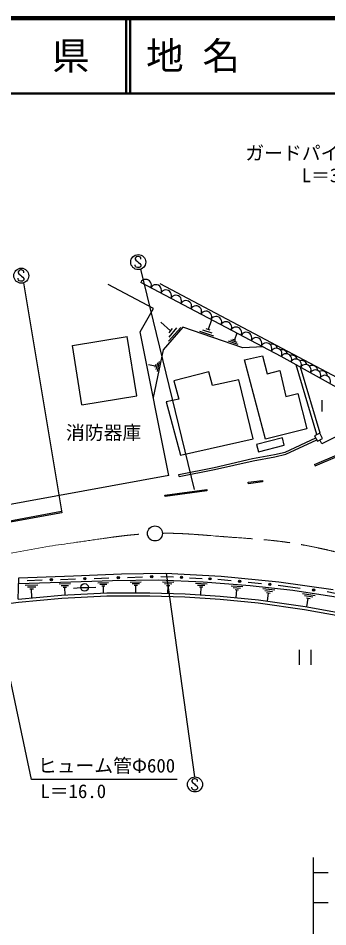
# Model space of a CAD drawing. Units: millimetres, scale not verified. Extents: x -60102783 to 680000, y -72987750 to 380000.
# Drawn here: x 353379 to 394546, y 259213 to 380000 of the extents above; entities that cross this region are included whole.
import ezdxf
from ezdxf.enums import TextEntityAlignment as Align

# ---------------------------------------------------------------- set-up
doc = ezdxf.new("R2010")
doc.units = ezdxf.units.MM
doc.header["$LTSCALE"] = 1000
doc.linetypes.add('CHAIN', pattern=[18.5, 12, -1.5, 3.5, -1.5])
for name, color, linetype, lineweight in [('M-BGD', 7, 'Continuous', 25), ('M-BMK', 2, 'CHAIN', 13), ('M-BMK-SRVR', 3, 'Continuous', 25), ('M-STR-HTXT', 7, 'Continuous', 13), ('M-STR-STR3', 7, 'Continuous', 25), ('M-STR-STRC', 7, 'Continuous', 25), ('M-TTL', 2, 'Continuous', 140), ('M-TTL-LINE', 7, 'Continuous', 50)]:
    doc.layers.add(name, color=color, linetype=linetype, lineweight=lineweight)
doc.layers.add('M-TTL-TXT', color=7, linetype='Continuous')
doc.styles.add('ＭＳ ゴシック', font='')
doc.styles.get('ＭＳ ゴシック').set_extended_font_data('MS Gothic')

msp = doc.modelspace()

# ---------------------------------------------------------------- linework, layer by layer
at = {"layer": 'M-BGD'}
for p, q in [((371349, 341415), (365350, 344591)), ((388358, 335024), (369678, 344876)), ((405123, 327226), (372265, 344700)), ((369589, 338285), (371349, 341415)), ((372352, 339577), (373632, 338457)), ((379082, 339917), (378632, 338607)), ((373403, 319213), (369589, 338285)), ((375273, 338917), (372648, 335921)), ((374982, 338897), (373382, 337057)), ((374432, 338817), (373392, 337617)), ((373872, 338727), (373392, 338177)), ((383238, 336199), (375273, 338917)), ((379382, 337727), (377512, 338367)), ((379152, 338117), (377932, 338537)), ((378912, 338507), (378352, 338707)), ((360590, 336501), (367877, 337674)), ((369149, 329776), (367877, 337674)), ((382642, 336617), (381332, 337057)), ((382482, 336897), (381632, 337177)), ((382312, 337167), (381922, 337297)), ((382432, 338147), (382122, 337237)), ((361862, 328602), (360590, 336501)), ((372648, 335921), (371329, 329582)), ((385947, 336295), (383238, 336199)), ((383447, 334564), (385883, 335093)), ((385883, 335093), (386492, 332737)), ((403839, 326395), (388358, 335024)), ((370692, 333967), (371602, 333787)), ((371642, 333977), (371552, 333587)), ((371882, 334167), (371702, 333317)), ((372122, 334347), (371852, 333047)), ((386280, 324053), (383447, 334564)), ((393103, 324641), (390358, 333908)), ((393510, 324852), (390921, 333595)), ((378727, 332988), (374069, 331773)), ((379199, 331166), (378727, 332988)), ((386492, 332737), (388160, 333161)), ((388160, 333161), (388954, 329693)), ((374069, 331773), (374744, 329343)), ((382709, 331908), (379199, 331166)), ((384599, 324079), (382709, 331908)), ((361862, 328602), (369149, 329776)), ((388954, 329693), (390542, 330090)), ((390542, 330090), (391760, 325404)), ((374744, 329343), (373057, 329006)), ((373057, 329006), (374947, 321919)), ((393757, 329220), (393757, 327720)), ((401789, 327538), (393756, 323408)), ((391760, 325404), (386280, 324053)), ((374947, 321919), (384599, 324079)), ((388516, 324202), (385063, 323328)), ((388761, 323233), (388516, 324202)), ((388880, 322309), (392934, 324199)), ((388976, 322023), (393072, 323932)), ((393484, 324838), (392789, 324478)), ((392789, 324478), (393156, 323768)), ((393156, 323768), (393852, 324127)), ((393852, 324127), (393484, 324838)), ((393756, 323408), (393498, 323945)), ((385063, 323328), (385309, 322359)), ((385309, 322359), (388761, 323233)), ((379423, 320283), (384551, 321449)), ((384551, 321449), (387437, 322002)), ((384612, 321156), (387496, 321708)), ((387437, 322002), (388880, 322309)), ((387496, 321708), (388976, 322023)), ((392767, 320659), (395796, 321946)), ((392845, 320475), (395876, 321762)), ((374726, 319362), (379423, 320283)), ((379486, 319989), (384612, 321156)), ((392767, 320659), (392845, 320475)), ((373403, 319213), (339794, 313035)), ((374784, 319067), (374726, 319362)), ((374784, 319067), (379486, 319989)), ((383976, 318307), (385844, 318565)), ((384003, 318109), (383976, 318307)), ((385872, 318367), (384003, 318109)), ((385844, 318565), (385872, 318367)), ((372877, 316613), (378452, 317352)), ((372903, 316415), (372877, 316613)), ((378478, 317154), (372903, 316415)), ((378452, 317352), (378478, 317154)), ((348391, 312481), (359157, 314457)), ((359193, 314261), (348427, 312284)), ((359157, 314457), (359193, 314261)), ((353372, 302787), (353480, 305595)), ((353480, 305595), (360728, 305873)), ((360728, 305873), (367114, 306120)), ((367114, 306120), (372963, 306244)), ((367919, 305666), (369895, 305726)), ((372364, 305802), (374045, 305716)), ((372963, 306244), (380379, 305832)), ((376145, 305609), (377825, 305524)), ((380379, 305832), (388041, 305090)), ((365919, 305214), (353450, 304805)), ((354302, 304637), (356012, 304687)), ((354582, 305257), (356558, 305318)), ((354612, 304387), (355722, 304427)), ((358842, 304787), (360332, 304837)), ((359028, 305394), (361004, 305454)), ((359112, 304577), (360082, 304607)), ((363473, 305530), (365449, 305590)), ((363982, 304957), (365392, 304997)), ((364242, 304757), (365152, 304777)), ((364492, 304547), (364912, 304557)), ((364732, 303567), (364702, 304557)), ((372098, 305296), (365919, 305214)), ((368272, 305047), (369742, 305067)), ((368532, 304837), (369492, 304847)), ((368792, 304617), (369232, 304617)), ((369022, 303587), (369012, 304617)), ((377989, 305049), (372098, 305296)), ((372572, 305077), (374082, 305017)), ((372832, 304847), (373812, 304807)), ((373082, 304607), (373532, 304587)), ((373262, 303537), (373312, 304597)), ((376962, 304887), (378492, 304827)), ((377222, 304647), (378212, 304617)), ((377482, 304407), (377932, 304397)), ((377662, 303337), (377712, 304407)), ((384210, 304555), (377989, 305049)), ((379926, 305417), (381710, 305240)), ((381712, 304557), (383232, 304437)), ((383940, 305018), (385724, 304841)), ((389895, 303937), (384210, 304555)), ((387954, 304620), (390851, 304241)), ((388041, 305090), (395250, 304061)), ((353372, 302787), (359156, 303289)), ((354912, 304137), (355432, 304157)), ((355212, 302947), (355172, 304147)), ((359156, 303289), (365175, 303590)), ((359184, 302890), (365185, 303190)), ((359372, 304357), (359822, 304367)), ((359632, 303317), (359602, 304367)), ((361712, 304287), (360722, 304177)), ((361716, 304333), (362716, 304333)), ((362712, 304337), (363712, 304347)), ((365175, 303590), (370893, 303590)), ((365185, 303190), (370888, 303190)), ((370888, 303190), (375555, 303090)), ((370893, 303590), (375574, 303489)), ((375574, 303489), (380255, 303155)), ((381962, 304307), (382952, 304227)), ((382212, 304057), (382662, 304017)), ((382352, 302967), (382442, 304037)), ((385922, 304167), (387482, 303997)), ((386172, 303907), (387182, 303797)), ((386412, 303637), (386882, 303587)), ((386532, 302517), (386652, 303617)), ((397063, 302825), (389895, 303937)), ((391192, 303537), (392862, 303277)), ((391452, 303247), (392532, 303077)), ((394471, 303767), (396377, 303376)), ((352399, 302227), (353420, 302390)), ((353420, 302390), (359184, 302890)), ((375555, 303090), (380223, 302756)), ((380223, 302756), (385290, 302290)), ((380255, 303155), (385338, 302687)), ((385290, 302290), (391459, 301389)), ((385338, 302687), (391523, 301784)), ((391702, 302947), (392202, 302867)), ((391772, 301737), (391952, 302907)), ((391459, 301389), (396126, 300556)), ((391523, 301784), (396205, 300948)), ((390784, 294027), (390784, 296027)), ((392284, 296027), (392284, 294027))]:
    msp.add_line(p, q, dxfattribs=at)
for centre, radius in [((362238, 305492), 150), ((362238, 305492), 100), ((366684, 305628), 150), ((366684, 305628), 100), ((366684, 305628), 50), ((371129, 305764), 150), ((371129, 305764), 100), ((371129, 305764), 50), ((375095, 305663), 150), ((375095, 305663), 100), ((375095, 305663), 50), ((378875, 305470), 150), ((357793, 305356), 150), ((357793, 305356), 100), ((357793, 305356), 50), ((362216, 304333), 500), ((362238, 305492), 50), ((378875, 305470), 100), ((378875, 305470), 50), ((382825, 305129), 150), ((382825, 305129), 100), ((382825, 305129), 50), ((386839, 304730), 150), ((386839, 304730), 100), ((386839, 304730), 50), ((392661, 304004), 150), ((392661, 304004), 100), ((392661, 304004), 50)]:
    msp.add_circle(centre, radius, dxfattribs=at)
for centre, radius, start, end in [((370345, 344524), 754, 332.19109, 152.19109), ((371679, 343820), 754, 332.19109, 152.19109), ((373014, 343117), 754, 332.19109, 152.19109), ((374348, 342413), 754, 332.19109, 152.19109), ((375682, 341709), 754, 332.19109, 152.19109), ((377016, 341005), 754, 332.19109, 152.19109), ((378351, 340302), 754, 332.19109, 152.19109), ((379685, 339598), 754, 332.19109, 152.19109), ((381019, 338894), 754, 332.19109, 152.19109), ((382354, 338190), 754, 332.19109, 152.19109), ((383688, 337487), 754, 332.19109, 152.19109), ((385022, 336783), 754, 332.19109, 152.19109), ((386356, 336079), 754, 332.19109, 152.19109), ((387146, 335904), 754, 15.63873, 109.91886), ((387691, 335375), 754, 332.19109, 152.19109), ((388458, 335193), 738, 14.92408, 107.53644), ((389003, 334664), 738, 330.86571, 150.86571), ((389748, 334474), 738, 14.92408, 107.06321), ((390293, 333945), 738, 330.86571, 150.86571), ((391038, 333755), 738, 14.92408, 107.06321), ((391583, 333226), 738, 330.86571, 150.86571), ((392476, 333102), 738, 4.70556, 119.74415), ((392873, 332507), 738, 330.86571, 150.86571), ((393766, 332383), 738, 4.70556, 119.74415), ((394163, 331788), 738, 330.86571, 150.86571)]:
    msp.add_arc(centre, radius, start, end, dxfattribs=at)
at = {"layer": 'M-BMK'}
msp.add_line((273996, 294851), (357529, 309819), dxfattribs=at)
for points, knots in [([(357529, 309819), (359655, 310118), (361781, 310417), (363906, 310723), (364908, 310867), (365910, 311013), (366914, 311138), (367082, 311159), (367249, 311179), (367417, 311199), (367584, 311219), (367752, 311237), (367920, 311256), (368088, 311274), (368255, 311291), (368423, 311307), (368668, 311331), (368913, 311352), (369158, 311372), (369403, 311393), (369648, 311412), (369893, 311427), (370117, 311440), (370341, 311450), (370564, 311459)], [0, 0, 0, 0, 1, 1, 1, 2, 2, 2, 3, 3, 3, 4, 4, 4, 5, 5, 5, 6, 6, 6, 7, 7, 7, 8, 8, 8, 8]), ([(372563, 311515), (372709, 311521), (372854, 311527), (373000, 311529), (373167, 311532), (373334, 311529), (373501, 311527), (373669, 311525), (373836, 311523), (374003, 311520), (374250, 311515), (374497, 311506), (374743, 311497), (374990, 311487), (375236, 311476), (375483, 311463), (375729, 311451), (375975, 311436), (376222, 311421), (377857, 311318), (379489, 311166), (381124, 311042), (383465, 310864), (385811, 310743), (388139, 310457), (390535, 310163), (392911, 309695), (395260, 309129), (399453, 308117), (403559, 306791), (407642, 305409), (410275, 304517), (412898, 303602), (415507, 302645), (418383, 301591), (421241, 300486), (424063, 299297), (430124, 296745), (436016, 293809), (441909, 290873)], [0, 0, 0, 0, 1, 1, 1, 2, 2, 2, 3, 3, 3, 4, 4, 4, 5, 5, 5, 6, 6, 6, 7, 7, 7, 8, 8, 8, 9, 9, 9, 10, 10, 10, 11, 11, 11, 12, 12, 12, 13, 13, 13, 13])]:
    msp.add_open_spline(points, degree=3, knots=knots, dxfattribs=at)
at = {"layer": 'M-BMK-SRVR'}
msp.add_circle((371563, 311504), 1000, dxfattribs=at)
at = {"layer": 'M-STR-STR3'}
for p, q in [((355153, 278809), (350104, 302562)), ((374501, 278809), (355153, 278809))]:
    msp.add_line(p, q, dxfattribs=at)
at = {"layer": 'M-STR-STRC'}
for p, q in [((369061, 348273), (368937, 348089)), ((368937, 348089), (368940, 347957)), ((368940, 347957), (369003, 347828)), ((369253, 348339), (369061, 348273)), ((369374, 348337), (369253, 348339)), ((369624, 348218), (369374, 348337)), ((369688, 348086), (369624, 348218)), ((369688, 347957), (369688, 348086)), ((368940, 347109), (368937, 347231)), ((368979, 347007), (368940, 347109)), ((369063, 346896), (368979, 347007)), ((369003, 347828), (369258, 347647)), ((369250, 346836), (369063, 346896)), ((369385, 346836), (369250, 346836)), ((369258, 347647), (369387, 347515)), ((369485, 346864), (369385, 346836)), ((369387, 347515), (369566, 347399)), ((369627, 346957), (369485, 346864)), ((369566, 347399), (369693, 347199)), ((369688, 347088), (369627, 346957)), ((369693, 347199), (369688, 347088)), ((353510, 346464), (353386, 346280)), ((353386, 346280), (353389, 346148)), ((353389, 346148), (353452, 346019)), ((353452, 346019), (353707, 345837)), ((353702, 346530), (353510, 346464)), ((353823, 346527), (353702, 346530)), ((353707, 345837), (353836, 345706)), ((354073, 346409), (353823, 346527)), ((353836, 345706), (354015, 345590)), ((354015, 345590), (354142, 345390)), ((354137, 346277), (354073, 346409)), ((354137, 346148), (354137, 346277)), ((369635, 346620), (376777, 317355)), ((353389, 345300), (353386, 345421)), ((353428, 345197), (353389, 345300)), ((353512, 345087), (353428, 345197)), ((353699, 345026), (353512, 345087)), ((353834, 345026), (353699, 345026)), ((353934, 345055), (353834, 345026)), ((354076, 345147), (353934, 345055)), ((354137, 345279), (354076, 345147)), ((354085, 344810), (359148, 314505)), ((354142, 345390), (354137, 345279)), ((373064, 306238), (376822, 279139)), ((376604, 278838), (376480, 278654)), ((376480, 278654), (376483, 278522)), ((376483, 278522), (376546, 278393)), ((376546, 278393), (376801, 278211)), ((376796, 278904), (376604, 278838)), ((376917, 278901), (376796, 278904)), ((376801, 278211), (376930, 278080)), ((377167, 278783), (376917, 278901)), ((376930, 278080), (377109, 277964)), ((377109, 277964), (377236, 277764)), ((377231, 278651), (377167, 278783)), ((377231, 278522), (377231, 278651)), ((376483, 277674), (376480, 277795)), ((376522, 277571), (376483, 277674)), ((376606, 277461), (376522, 277571)), ((376793, 277400), (376606, 277461)), ((376928, 277400), (376793, 277400)), ((377028, 277429), (376928, 277400)), ((377170, 277521), (377028, 277429)), ((377231, 277653), (377170, 277521)), ((377236, 277764), (377231, 277653)), ((392590, 268431), (392590, 243382)), ((392602, 266431), (394590, 266431)), ((392602, 262431), (394590, 262431))]:
    msp.add_line(p, q, dxfattribs=at)
for centre in [(369344, 347576), (353793, 345767), (376887, 278141)]:
    msp.add_circle(centre, 1000, dxfattribs=at)
at = {"layer": 'M-TTL'}
msp.add_line((680000, 380000), (40000, 380000), dxfattribs=at)
at = {"layer": 'M-TTL-LINE'}
for p, q in [((367750, 380000), (367750, 370000)), ((368250, 380000), (368250, 370000)), ((40000, 370000), (680000, 370000))]:
    msp.add_line(p, q, dxfattribs=at)

# ---------------------------------------------------------------- texts
at = {"layer": 'M-STR-HTXT', "style": 'ＭＳ ゴシック'}
msp.add_text('消防器庫', height=1833, dxfattribs=at).set_placement((359740, 325826), align=Align.TOP_LEFT)
at = {"layer": 'M-STR-STR3', "style": 'ＭＳ ゴシック'}
for s, p in [('ガードパイプ', (383586, 360609)), ('L＝3.0', (391071, 357646)), ('ヒューム管Φ600', (356002, 279171)), ('L＝16.0', (356332, 275774))]:
    msp.add_text(s, height=1833, dxfattribs=at).set_placement(p, align=Align.BOTTOM_LEFT)
at = {"layer": 'M-TTL-TXT', "style": 'ＭＳ ゴシック'}
msp.add_text('山\u3000口\u3000県', height=3666, dxfattribs=at).set_placement((350375, 375000), align=Align.MIDDLE_CENTER)
msp.add_text('地 名', height=3666, dxfattribs=at).set_placement((370380, 375000), align=Align.MIDDLE_LEFT)

doc.saveas('drawing.dxf')
